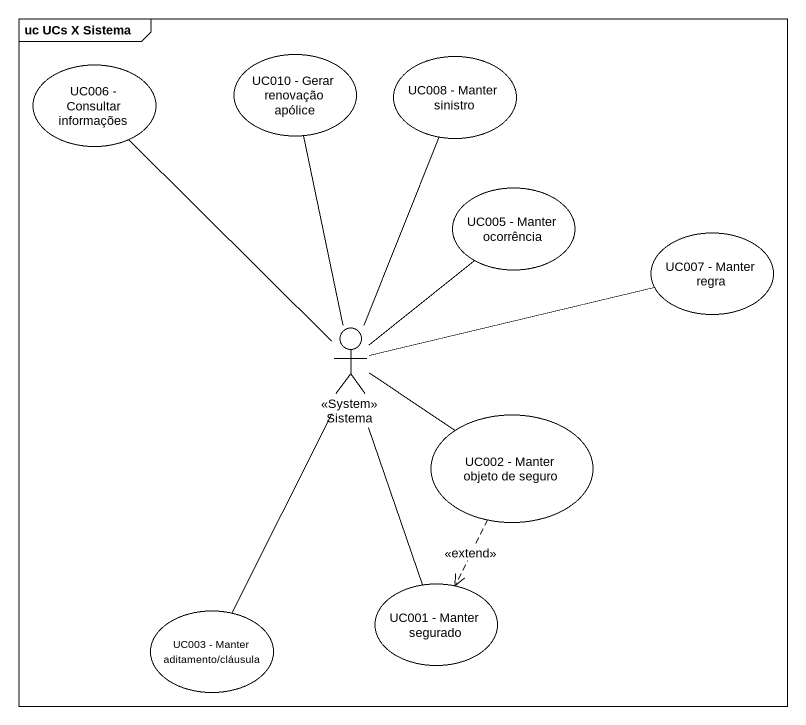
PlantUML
@startuml
mainframe uc UCs X Sistema
usecase "UC010 - Gerar renovação apólice" as UC010_Gerar_renovação
usecase "UC008 - Manter sinistro" as UC008_Manter_sinistro
usecase "UC006 - Consultar informações" as UC006_Consultar_informações
usecase "UC005 - Manter ocorrência" as UC005_Manter_ocorrência
usecase "UC007 - Manter regra" as UC007_Manter_regra
actor Sistema <<System>>
usecase "UC002 - Manter objeto de seguro" as UC002_Manter_objeto_de
usecase "UC001 - Manter segurado" as UC001_Manter_segurado
usecase "UC003 - Manter aditamento/cláusula" as UC003_Manter_aditamento
Sistema -up- UC010_Gerar_renovação
Sistema -up- UC008_Manter_sinistro
Sistema -up- UC006_Consultar_informações
Sistema -up- UC005_Manter_ocorrência
Sistema -right- UC007_Manter_regra
Sistema -right- UC002_Manter_objeto_de
Sistema -- UC001_Manter_segurado
Sistema -- UC003_Manter_aditamento
UC002_Manter_objeto_de ..> UC001_Manter_segurado : <<extend>>
@enduml
